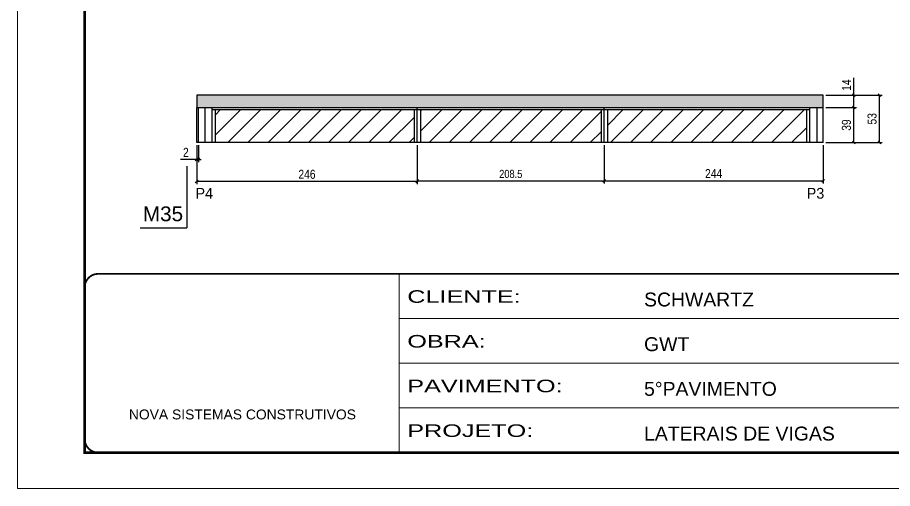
# Model space of a CAD drawing. Extents: x 13154 to 22413, y 1253 to 30260.
# Drawn here: x 13154 to 14130, y 26522 to 27047 of the extents above; entities that cross this region are included whole.
import ezdxf

# ---------------------------------------------------------------- set-up
doc = ezdxf.new("R2010")
doc.units = 0
doc.linetypes.add('CONTINUO', pattern=[0])
doc.linetypes.add('DASHED', pattern=[0.75, 0.5, -0.25])
for name, color, linetype in [('5', 5, 'Continuous'), ('COTA', 241, 'Continuous'), ('NOMENCLATURA', 7, 'Continuous'), ('Painéis', 200, 'Continuous'), ('SARR_2.2x7', 40, 'Continuous'), ('SARR_3.5x7', 81, 'Continuous')]:
    doc.layers.add(name, color=color, linetype=linetype)
for name, color, linetype, lineweight in [('Folhas', 255, 'Continuous', 9), ('Hachura', 251, 'Continuous', 9), ('SARRAFO DE PRESSAO', 251, 'DASHED', 9)]:
    doc.layers.add(name, color=color, linetype=linetype, lineweight=lineweight)
doc.styles.add('ARIAL', font='arial.ttf')
doc.styles.add('COTA TECNICA', font='techl___.ttf', dxfattribs={"height": 10})
doc.styles.add('COTA TECNICA-50', font='techl___.ttf', dxfattribs={"height": 9})
doc.styles.add('ROMAS860', font='ROMAS860.SHX')
doc.styles.get("Standard").update_dxf_attribs({"font": 'arial.ttf'})
doc.styles.add('Tecnologia', font='')
doc.styles.get('Tecnologia').set_extended_font_data('Forgotten Futurist')
doc.dimstyles.new('COTA PAINEL-50', dxfattribs={"dimtxt": 9, "dimasz": 3, "dimexe": 3, "dimexo": 3, "dimgap": 3, "dimtad": 1, "dimdec": 1, "dimzin": 12, "dimdsep": 46, "dimtxsty": 'COTA TECNICA-50', "dimblk1": 'OBLIQUE', "dimblk2": 'OBLIQUE', "dimsah": 1, "dimcen": 0.9, "dimclrd": 4, "dimclre": 4, "dimclrt": 240, "dimadec": 1, "dimazin": 3, "dimtfac": 1, "dimtdec": 1, "dimtmove": 0, "dimatfit": 3, "dimfxl": 1, "dimtolj": 1, "dimtzin": 12, "dimarcsym": 0})
doc.dimstyles.new('PAINEL', dxfattribs={"dimtxt": 10, "dimasz": 3, "dimexe": 3, "dimexo": 3, "dimgap": 3, "dimtad": 1, "dimdec": 1, "dimzin": 12, "dimdsep": 46, "dimtxsty": 'COTA TECNICA', "dimblk1": 'OBLIQUE', "dimblk2": 'OBLIQUE', "dimsah": 1, "dimcen": 0.9, "dimclrd": 4, "dimclre": 4, "dimclrt": 240, "dimadec": 1, "dimazin": 3, "dimtfac": 1, "dimtdec": 1, "dimtmove": 0, "dimatfit": 3, "dimfxl": 1, "dimtolj": 1, "dimtzin": 12, "dimarcsym": 0})

# ---------------------------------------------------------------- blocks, each defined once
blk = doc.blocks.new('9999999999')
at = {"color": 30, "linetype": 'CONTINUO'}
for p, q in [((98564.56, 34230.21), (98564.56, 34429.45)), ((98564.56, 34379.64), (99583.98, 34379.64)), ((98564.56, 34329.83), (99487.98, 34329.83)), ((98564.56, 34280.02), (99487.98, 34280.02))]:
    blk.add_line(p, q, dxfattribs=at)
at = {"color": 30, "linetype": 'CONTINUO', "const_width": 2}
blk.add_lwpolyline([(99583.98, 34230.21), (99583.98, 34414.45, 0.414214), (99568.98, 34429.45), (98228.98, 34429.45, 0.414214), (98213.98, 34414.45), (98213.98, 34245.21, 0.414214), (98228.98, 34230.21), (99583.98, 34230.21)], format="xyb", dxfattribs=at)
at = {"layer": 'Folhas'}
blk.add_lwpolyline([(98138.98, 34190.21), (99623.98, 34190.21), (99623.98, 35240.21), (98138.98, 35240.21)], close=True, dxfattribs=at)
at = {"layer": 'Folhas', "color": 30, "const_width": 3}
blk.add_lwpolyline([(98213.98, 34230.21), (99583.98, 34230.21), (99583.98, 35200.21), (98213.98, 35200.21)], close=True, dxfattribs=at)
at = {"color": 7, "linetype": 'Continuous', "ltscale": 5, "style": 'ARIAL'}
for s, height, p in [('SCHWARTZ', 15.483, (98837.68, 34393.13)), ('GWT', 15.483, (98837.68, 34343.32)), ('5°PAVIMENTO', 15.4829, (98837.68, 34293.51)), ('NOVA SISTEMAS CONSTRUTIVOS', 11.0592, (98263.19, 34267.21)), ('LATERAIS DE VIGAS', 15.4829, (98837.68, 34243.7))]:
    blk.add_text(s, height=height, dxfattribs=at).set_placement(p)
at = {"layer": 'Folhas', "color": 7, "style": 'Tecnologia', "width": 1.5}
for s, p in [('CLIENTE:', (98573.65, 34397.17)), ('OBRA:', (98573.65, 34347.31)), ('PAVIMENTO:', (98573.65, 34297.5)), ('PROJETO:', (98573.65, 34247.69))]:
    blk.add_text(s, height=14, dxfattribs=at).set_placement(p)
blk = doc.blocks.new('_Oblique')
at = {"color": 0, "linetype": 'ByBlock', "lineweight": -2}
blk.add_line((-0.5, -0.5), (0.5, 0.5), dxfattribs=at)
blk = doc.blocks.new('*D115')
at = {"layer": 'COTA', "color": 4, "linetype": 'ByBlock', "lineweight": -2, "transparency": 16777216}
for p, q in [((13600.18, 26904.63), (13600.18, 26861.98)), ((13808.68, 26904.63), (13808.68, 26861.98)), ((13600.18, 26864.98), (13808.68, 26864.98))]:
    blk.add_line(p, q, dxfattribs=at)
at = {"layer": 'Defpoints', "color": 0, "linetype": 'ByBlock', "transparency": 16777216}
for p in [(13600.18, 26907.63), (13808.68, 26907.63), (13808.68, 26864.98)]:
    blk.add_point(p, dxfattribs=at)
at = {"layer": 'COTA', "color": 4, "linetype": 'ByBlock', "lineweight": -2, "transparency": 16777216, "xscale": 3, "yscale": 3, "zscale": 3, "rotation": 180}
blk.add_blockref('_Oblique', (13600.18, 26864.98), dxfattribs=at)
at = {"layer": 'COTA', "color": 4, "linetype": 'ByBlock', "lineweight": -2, "transparency": 16777216, "xscale": 3, "yscale": 3, "zscale": 3}
blk.add_blockref('_Oblique', (13808.68, 26864.98), dxfattribs=at)
at = {"layer": 'COTA', "color": 240, "linetype": 'ByBlock', "transparency": 16777216, "insert": (13704.43, 26872.6), "char_height": 9, "attachment_point": 5, "style": 'COTA TECNICA-50'}
blk.add_mtext('\\A1;208.5', dxfattribs=at)
blk = doc.blocks.new('*D133')
at = {"layer": 'COTA', "color": 4, "linetype": 'ByBlock', "lineweight": -2, "transparency": 16777216}
for p, q in [((13354.18, 26904.63), (13354.18, 26861.08)), ((13600.18, 26904.63), (13600.18, 26861.08)), ((13600.18, 26864.08), (13354.18, 26864.08))]:
    blk.add_line(p, q, dxfattribs=at)
at = {"layer": 'Defpoints', "color": 0, "linetype": 'ByBlock', "transparency": 16777216}
for p in [(13354.18, 26907.63), (13600.18, 26907.63), (13354.18, 26864.08)]:
    blk.add_point(p, dxfattribs=at)
at = {"layer": 'COTA', "color": 4, "linetype": 'ByBlock', "lineweight": -2, "transparency": 16777216, "xscale": 3, "yscale": 3, "zscale": 3, "rotation": 180}
blk.add_blockref('_Oblique', (13354.18, 26864.08), dxfattribs=at)
at = {"layer": 'COTA', "color": 4, "linetype": 'ByBlock', "lineweight": -2, "transparency": 16777216, "xscale": 3, "yscale": 3, "zscale": 3}
blk.add_blockref('_Oblique', (13600.18, 26864.08), dxfattribs=at)
at = {"layer": 'COTA', "color": 240, "linetype": 'ByBlock', "transparency": 16777216, "insert": (13477.18, 26872.19), "char_height": 10, "attachment_point": 5, "style": 'COTA TECNICA'}
blk.add_mtext('\\A1;246', dxfattribs=at)
blk = doc.blocks.new('*D134')
at = {"layer": 'COTA', "color": 4, "linetype": 'ByBlock', "lineweight": -2, "transparency": 16777216}
for p, q in [((13808.68, 26904.63), (13808.68, 26861.98)), ((14052.68, 26904.63), (14052.68, 26861.98)), ((13808.68, 26864.98), (14052.68, 26864.98))]:
    blk.add_line(p, q, dxfattribs=at)
at = {"layer": 'Defpoints', "color": 0, "linetype": 'ByBlock', "transparency": 16777216}
for p in [(13808.68, 26907.63), (14052.68, 26907.63), (14052.68, 26864.98)]:
    blk.add_point(p, dxfattribs=at)
at = {"layer": 'COTA', "color": 4, "linetype": 'ByBlock', "lineweight": -2, "transparency": 16777216, "xscale": 3, "yscale": 3, "zscale": 3, "rotation": 180}
blk.add_blockref('_Oblique', (13808.68, 26864.98), dxfattribs=at)
at = {"layer": 'COTA', "color": 4, "linetype": 'ByBlock', "lineweight": -2, "transparency": 16777216, "xscale": 3, "yscale": 3, "zscale": 3}
blk.add_blockref('_Oblique', (14052.68, 26864.98), dxfattribs=at)
at = {"layer": 'COTA', "color": 240, "linetype": 'ByBlock', "transparency": 16777216, "insert": (13930.68, 26873.06), "char_height": 10, "attachment_point": 5, "style": 'COTA TECNICA'}
blk.add_mtext('\\A1;244', dxfattribs=at)
blk = doc.blocks.new('*D135')
at = {"layer": 'COTA', "color": 4, "linetype": 'ByBlock', "lineweight": -2, "transparency": 16777216}
for p, q in [((14055.68, 26946.63), (14090.02, 26946.63)), ((14087.02, 26907.63), (14087.02, 26946.63)), ((14055.68, 26907.63), (14090.02, 26907.63))]:
    blk.add_line(p, q, dxfattribs=at)
at = {"layer": 'Defpoints', "color": 0, "linetype": 'ByBlock', "transparency": 16777216}
for p in [(14052.68, 26946.63), (14087.02, 26946.63), (14052.68, 26907.63)]:
    blk.add_point(p, dxfattribs=at)
at = {"layer": 'COTA', "color": 4, "linetype": 'ByBlock', "lineweight": -2, "transparency": 16777216, "xscale": 3, "yscale": 3, "zscale": 3}
for p, rotation in [((14087.02, 26946.63), 90), ((14087.02, 26907.63), 270)]:
    blk.add_blockref('_Oblique', p, dxfattribs=dict(at, rotation=rotation))
at = {"layer": 'COTA', "color": 240, "linetype": 'ByBlock', "transparency": 16777216, "insert": (14078.77, 26927.13), "char_height": 10, "attachment_point": 5, "rotation": 90, "style": 'COTA TECNICA'}
blk.add_mtext('\\A1;39', dxfattribs=at)
blk = doc.blocks.new('*D136')
at = {"layer": 'COTA', "color": 4, "linetype": 'ByBlock', "lineweight": -2, "transparency": 16777216}
for p, q in [((14087.02, 26960.63), (14087.02, 26979.74)), ((14055.68, 26960.63), (14090.02, 26960.63)), ((14087.02, 26946.63), (14087.02, 26960.63)), ((14055.68, 26946.63), (14090.02, 26946.63))]:
    blk.add_line(p, q, dxfattribs=at)
at = {"layer": 'Defpoints', "color": 0, "linetype": 'ByBlock', "transparency": 16777216}
for p in [(14052.68, 26960.63), (14087.02, 26960.63), (14052.68, 26946.63)]:
    blk.add_point(p, dxfattribs=at)
at = {"layer": 'COTA', "color": 4, "linetype": 'ByBlock', "lineweight": -2, "transparency": 16777216, "xscale": 3, "yscale": 3, "zscale": 3}
for p, rotation in [((14087.02, 26960.63), 90), ((14087.02, 26946.63), 270)]:
    blk.add_blockref('_Oblique', p, dxfattribs=dict(at, rotation=rotation))
at = {"layer": 'COTA', "color": 240, "linetype": 'ByBlock', "transparency": 16777216, "insert": (14078.95, 26971.69), "char_height": 10, "attachment_point": 5, "rotation": 90, "style": 'COTA TECNICA'}
blk.add_mtext('\\A1;14', dxfattribs=at)
blk = doc.blocks.new('*D137')
at = {"layer": 'COTA', "color": 4, "linetype": 'ByBlock', "lineweight": -2, "transparency": 16777216}
for p, q in [((14055.68, 26960.63), (14118.59, 26960.63)), ((14115.59, 26907.63), (14115.59, 26960.63)), ((14055.68, 26907.63), (14118.59, 26907.63))]:
    blk.add_line(p, q, dxfattribs=at)
at = {"layer": 'Defpoints', "color": 0, "linetype": 'ByBlock', "transparency": 16777216}
for p in [(14052.68, 26960.63), (14115.59, 26960.63), (14052.68, 26907.63)]:
    blk.add_point(p, dxfattribs=at)
at = {"layer": 'COTA', "color": 4, "linetype": 'ByBlock', "lineweight": -2, "transparency": 16777216, "xscale": 3, "yscale": 3, "zscale": 3}
for p, rotation in [((14115.59, 26960.63), 90), ((14115.59, 26907.63), 270)]:
    blk.add_blockref('_Oblique', p, dxfattribs=dict(at, rotation=rotation))
at = {"layer": 'COTA', "color": 240, "linetype": 'ByBlock', "transparency": 16777216, "insert": (14107.37, 26934.13), "char_height": 10, "attachment_point": 5, "rotation": 90, "style": 'COTA TECNICA'}
blk.add_mtext('\\A1;53', dxfattribs=at)
blk = doc.blocks.new('*D138')
at = {"layer": 'COTA', "color": 4, "linetype": 'ByBlock', "lineweight": -2, "transparency": 16777216}
for p, q in [((13354.18, 26904.63), (13354.18, 26885.7)), ((13356.18, 26904.63), (13356.18, 26885.7)), ((13354.18, 26888.7), (13336.07, 26888.7)), ((13356.18, 26888.7), (13354.18, 26888.7)), ((13356.18, 26888.7), (13359.18, 26888.7))]:
    blk.add_line(p, q, dxfattribs=at)
at = {"layer": 'Defpoints', "color": 0, "linetype": 'ByBlock', "transparency": 16777216}
for p in [(13354.18, 26907.63), (13356.18, 26907.63), (13354.18, 26888.7)]:
    blk.add_point(p, dxfattribs=at)
at = {"layer": 'COTA', "color": 4, "linetype": 'ByBlock', "lineweight": -2, "transparency": 16777216, "xscale": 3, "yscale": 3, "zscale": 3}
blk.add_blockref('_Oblique', (13354.18, 26888.7), dxfattribs=at)
at = {"layer": 'COTA', "color": 4, "linetype": 'ByBlock', "lineweight": -2, "transparency": 16777216, "xscale": 3, "yscale": 3, "zscale": 3, "rotation": 180}
blk.add_blockref('_Oblique', (13356.18, 26888.7), dxfattribs=at)
at = {"layer": 'COTA', "color": 240, "linetype": 'ByBlock', "transparency": 16777216, "insert": (13342.13, 26896.7), "char_height": 10, "attachment_point": 5, "style": 'COTA TECNICA'}
blk.add_mtext('\\A1;2', dxfattribs=at)

msp = doc.modelspace()

# ---------------------------------------------------------------- hatches: boundary and pattern name
at = {"layer": 'COTA'}
h = msp.add_hatch(dxfattribs=at)
h.set_pattern_fill('AR-CONC', color=256, scale=0.03)
h.set_pattern_definition([(50, (-1671.302, -494.05), (5.4655401, -0.47817257), [0.5715, -6.2865]), (355, (-1671.302, -494.05), (-1.0573026, 5.7317054), [0.4572, -5.0292175]), (100.451445, (-1670.847, -494.0897), (4.4082374, 5.2535326), [0.4857003, -5.3427073]), (46.1842, (-1671.302, -492.526), (8.1323712, -1.2612698), [0.85725, -9.42975]), (96.635558, (-1670.6245, -492.631), (7.122124, 7.4227837), [0.7285507, -8.0140682]), (351.18415, (-1671.302, -492.526), (7.122124, 7.4227837), [0.685799, -7.543792]), (21, (-1670.54, -492.907), (4.54843174, -3.06795595), [0.5715, -6.2865]), (326, (-1670.54, -492.907), (1.8540609, 5.525639), [0.4572, -5.0292]), (71.451445, (-1670.161, -493.1625), (6.4024926, 2.4576831), [0.4857003, -5.3426981]), (37.5, (-1671.3022, -494.0498), (0.0926581, 2.53665117), [0, -4.96824, 0, -5.1054, 0, -5.04825]), (7.5, (-1671.3022, -494.0498), (2.00458988, 3.00541724), [0, -2.91084, 0, -4.85394, 0, -1.92405]), (327.5, (-1673.0015, -494.0498), (4.06771786, -0.17186232), [0, -1.905, 0, -5.9436, 0, -7.8867]), (317.5, (-1673.7635, -494.05), (4.44387544, 0.76279473), [0, -2.4765, 0, -3.94716, 0, -5.6007])])
h.paths.add_polyline_path([(13354.18, 26960.63), (13354.18, 26946.63), (14052.68, 26946.63), (14052.68, 26960.63)])
at = {"layer": 'Hachura', "linetype": 'ByBlock'}
h = msp.add_hatch(dxfattribs=at)
h.set_pattern_fill('ANSI31', color=256, scale=5)
h.set_pattern_definition([(45, (19.069, 0), (-11.22532, 11.22532), [])])
h.paths.add_polyline_path([(14034.18, 26907.63), (14034.18, 26944.43), (13812.18, 26944.43), (13812.18, 26907.63)])
h.paths.add_polyline_path([(13603.68, 26944.43), (13603.68, 26907.63), (13805.18, 26907.63), (13805.18, 26944.43)])
h.paths.add_polyline_path([(13596.68, 26907.63), (13596.68, 26944.43), (13374.68, 26944.43), (13374.68, 26907.63)])

# ---------------------------------------------------------------- linework, layer by layer
at = {"layer": 'COTA'}
for p, q in [((14052.68, 26960.63), (13354.18, 26960.63)), ((13354.18, 26960.63), (13354.18, 26946.63))]:
    msp.add_line(p, q, dxfattribs=at)
at = {"layer": 'COTA', "linetype": 'ByBlock'}
msp.add_line((14052.68, 26946.63), (14052.68, 26960.63), dxfattribs=at)
at = {"layer": 'NOMENCLATURA', "linetype": 'Continuous'}
for p in [(13343.36, 26881.48), (13291.09, 26812.74)]:
    msp.add_line(p, (13343.36, 26812.74), dxfattribs=at)
at = {"layer": 'Painéis', "linetype": 'Continuous'}
for p, q in [((13354.18, 26907.63), (13354.18, 26946.63)), ((13354.18, 26946.63), (14052.68, 26946.63)), ((13356.18, 26907.63), (13356.18, 26946.63)), ((13600.18, 26907.63), (13600.18, 26946.63)), ((13808.68, 26907.63), (13808.68, 26946.63)), ((14052.68, 26907.63), (14052.68, 26946.63)), ((14052.68, 26907.63), (13354.18, 26907.63))]:
    msp.add_line(p, q, dxfattribs=at)
at = {"layer": 'SARR_2.2x7', "linetype": 'Continuous'}
for p, q in [((13363.18, 26946.63), (13363.18, 26907.63)), ((13371.18, 26944.43), (13600.18, 26944.43)), ((13600.18, 26944.43), (13808.68, 26944.43)), ((13808.68, 26944.43), (14037.68, 26944.43)), ((14045.68, 26946.63), (14045.68, 26907.63))]:
    msp.add_line(p, q, dxfattribs=at)
at = {"layer": 'SARR_3.5x7'}
for p, q in [((13371.18, 26946.63), (13371.18, 26907.63)), ((13374.68, 26944.43), (13374.68, 26907.63)), ((13596.68, 26944.43), (13596.68, 26907.63)), ((13603.68, 26944.43), (13603.68, 26907.63)), ((13805.18, 26944.43), (13805.18, 26907.63)), ((13812.18, 26944.43), (13812.18, 26907.63)), ((14034.18, 26944.43), (14034.18, 26907.63)), ((14037.68, 26946.63), (14037.68, 26907.63))]:
    msp.add_line(p, q, dxfattribs=at)

# ---------------------------------------------------------------- block references
at = {"layer": 'SARRAFO DE PRESSAO', "color": 6, "linetype": 'ByBlock'}
msp.add_blockref('9999999999', (-84984.6, -7668.18), dxfattribs=at)

# ---------------------------------------------------------------- texts
at = {"layer": '5', "linetype": 'Continuous', "style": 'ROMAS860'}
for s, p in [('P4', (13352.84, 26845.09)), ('P3', (14034.44, 26845.09))]:
    msp.add_text(s, height=12, rotation=359.99996, dxfattribs=at).set_placement(p)
at = {"layer": 'NOMENCLATURA', "linetype": 'Continuous'}
msp.add_text('M35', height=16.5, dxfattribs=at).set_placement((13294.2, 26819.93))

# ---------------------------------------------------------------- dimensions: what is measured, and where the dimension line sits
at = {"layer": 'COTA', "linetype": 'ByBlock'}
for base, p1, p2, angle, picture, middle in [((14087.02, 26960.63), (14052.68, 26946.63), (14052.68, 26960.63), 90, '*D136', (14078.95, 26971.69)), ((14115.59, 26960.63), (14052.68, 26907.63), (14052.68, 26960.63), 90, '*D137', (14107.37, 26934.13)), ((14087.02, 26946.63), (14052.68, 26907.63), (14052.68, 26946.63), 90, '*D135', (14078.77, 26927.13)), ((13354.18, 26888.7), (13356.18, 26907.63), (13354.18, 26907.63), 180, '*D138', (13342.13, 26896.7)), ((13354.18, 26864.08), (13600.18, 26907.63), (13354.18, 26907.63), 180, '*D133', (13477.18, 26872.19))]:
    dim = msp.add_linear_dim(base=base, p1=p1, p2=p2, angle=angle, dimstyle='PAINEL', dxfattribs=at)
    dim.commit()
    dim.dimension.update_dxf_attribs({"geometry": picture, "text_midpoint": middle})
dim = msp.add_linear_dim(base=(13808.68, 26864.98), p1=(13600.18, 26907.63), p2=(13808.68, 26907.63), angle=180, dimstyle='COTA PAINEL-50', override={"dimarcsym": 1}, dxfattribs=at)
dim.commit()
dim.dimension.update_dxf_attribs({"geometry": '*D115', "text_midpoint": (13704.43, 26872.6)})
dim = msp.add_linear_dim(base=(14052.68, 26864.98), p1=(13808.68, 26907.63), p2=(14052.68, 26907.63), dimstyle='PAINEL', dxfattribs=at)
dim.commit()
dim.dimension.update_dxf_attribs({"geometry": '*D134', "text_midpoint": (13930.68, 26873.06)})

doc.saveas('drawing.dxf')
